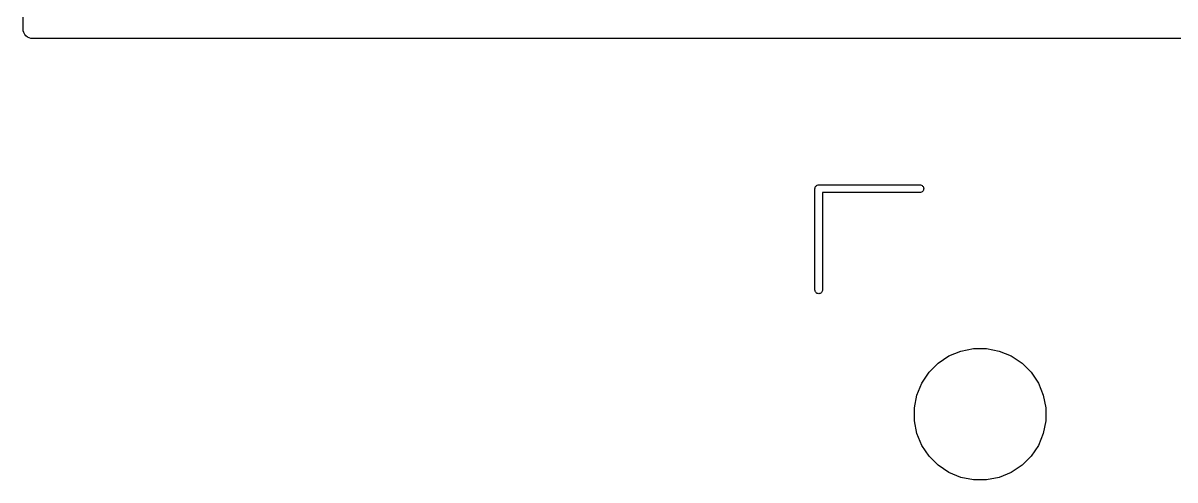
# Model space of a CAD drawing. Extents: x -0.6 to 16.4, y -5.6 to -1.9.
# Drawn here: x -0.208 to 0.689, y -4.514 to -4.158 of the extents above; entities that cross this region are included whole.
import ezdxf

# ---------------------------------------------------------------- set-up
doc = ezdxf.new("R2010")
doc.units = 0
doc.header["$MEASUREMENT"] = 0
doc.layers.add('BLACK', color=7, linetype='CONTINUOUS')

msp = doc.modelspace()

# ---------------------------------------------------------------- linework, layer by layer
at = {"layer": 'BLACK', "linetype": 'CONTINUOUS'}
for p, q in [((-0.2075, -4.16213), (-0.2075, -3.46287)), ((-0.207536, -4.1625), (-0.2075, -4.16213)), ((-0.207391, -4.16397), (-0.207536, -4.1625)), ((-0.206963, -4.16538), (-0.207391, -4.16397)), ((-0.206266, -4.16669), (-0.206963, -4.16538)), ((-0.205329, -4.16783), (-0.206266, -4.16669)), ((-0.204187, -4.16877), (-0.205329, -4.16783)), ((-0.202884, -4.16946), (-0.204187, -4.16877)), ((-0.20147, -4.16989), (-0.202884, -4.16946)), ((-0.200368, -4.17), (-0.20147, -4.16989)), ((-0.2, -4.17004), (-0.200368, -4.17)), ((-0.199632, -4.17), (-0.2, -4.17004)), ((-0.100368, -4.17), (-0.199632, -4.17)), ((-0.1, -4.17004), (-0.100368, -4.17)), ((-0.099632, -4.17), (-0.1, -4.17004)), ((-0.000368, -4.17), (-0.099632, -4.17)), ((0, -4.17004), (-0.000368, -4.17)), ((0.000368, -4.17), (0, -4.17004)), ((1.09963, -4.17), (0.000368, -4.17)), ((0.408942, -4.28691), (0.408999, -4.28633)), ((0.408999, -4.28633), (0.409168, -4.28577)), ((0.409168, -4.28577), (0.409442, -4.28526)), ((0.409442, -4.28526), (0.409811, -4.28481)), ((0.409811, -4.28481), (0.410261, -4.28444)), ((0.410261, -4.28444), (0.410774, -4.28417)), ((0.410774, -4.28417), (0.411331, -4.284)), ((0.411331, -4.284), (0.411765, -4.28396)), ((0.411765, -4.28396), (0.411909, -4.28394)), ((0.411909, -4.28394), (0.412054, -4.28396)), ((0.412054, -4.28396), (0.490794, -4.28396)), ((0.490794, -4.28396), (0.491228, -4.284)), ((0.491228, -4.284), (0.491785, -4.28417)), ((0.491785, -4.28417), (0.492298, -4.28444)), ((0.492298, -4.28444), (0.492748, -4.28481)), ((0.492748, -4.28481), (0.493117, -4.28526)), ((0.493117, -4.28526), (0.493391, -4.28577)), ((0.493391, -4.28577), (0.49356, -4.28633)), ((0.49356, -4.28633), (0.493617, -4.28691)), ((0.408957, -4.28705), (0.408942, -4.28691)), ((0.408957, -4.36579), (0.408957, -4.28705)), ((0.490794, -4.28986), (0.414862, -4.28986)), ((0.414862, -4.28986), (0.414862, -4.36579)), ((0.491228, -4.28982), (0.490794, -4.28986)), ((0.491785, -4.28965), (0.491228, -4.28982)), ((0.492298, -4.28938), (0.491785, -4.28965)), ((0.492748, -4.28901), (0.492298, -4.28938)), ((0.493117, -4.28856), (0.492748, -4.28901)), ((0.493391, -4.28804), (0.493117, -4.28856)), ((0.49356, -4.28749), (0.493391, -4.28804)), ((0.493617, -4.28691), (0.49356, -4.28749)), ((0.408999, -4.36623), (0.408957, -4.36579)), ((0.409168, -4.36679), (0.408999, -4.36623)), ((0.409443, -4.3673), (0.409168, -4.36679)), ((0.414651, -4.36679), (0.414376, -4.3673)), ((0.414819, -4.36623), (0.414651, -4.36679)), ((0.414862, -4.36579), (0.414819, -4.36623)), ((0.409811, -4.36775), (0.409443, -4.3673)), ((0.410261, -4.36812), (0.409811, -4.36775)), ((0.410774, -4.36839), (0.410261, -4.36812)), ((0.411331, -4.36856), (0.410774, -4.36839)), ((0.411909, -4.36862), (0.411331, -4.36856)), ((0.412488, -4.36856), (0.411909, -4.36862)), ((0.413045, -4.36839), (0.412488, -4.36856)), ((0.413558, -4.36812), (0.413045, -4.36839)), ((0.414007, -4.36775), (0.413558, -4.36812)), ((0.414376, -4.3673), (0.414007, -4.36775)), ((0.522571, -4.41329), (0.532459, -4.41132)), ((0.532459, -4.41132), (0.542541, -4.41132)), ((0.542541, -4.41132), (0.552429, -4.41329)), ((0.504874, -4.42275), (0.513257, -4.41714)), ((0.513257, -4.41714), (0.522571, -4.41329)), ((0.552429, -4.41329), (0.561743, -4.41714)), ((0.561743, -4.41714), (0.570126, -4.42275)), ((0.497745, -4.42987), (0.504874, -4.42275)), ((0.570126, -4.42275), (0.577255, -4.42987)), ((0.488286, -4.44757), (0.492144, -4.43826)), ((0.492144, -4.43826), (0.497745, -4.42987)), ((0.577255, -4.42987), (0.582856, -4.43826)), ((0.582856, -4.43826), (0.586714, -4.44757)), ((0.486319, -4.45746), (0.488286, -4.44757)), ((0.586714, -4.44757), (0.588681, -4.45746)), ((0.486319, -4.46754), (0.486319, -4.45746)), ((0.588681, -4.45746), (0.588681, -4.46754)), ((0.488286, -4.47743), (0.486319, -4.46754)), ((0.588681, -4.46754), (0.586714, -4.47743)), ((0.492144, -4.48674), (0.488286, -4.47743)), ((0.586714, -4.47743), (0.582856, -4.48674)), ((0.497745, -4.49513), (0.492144, -4.48674)), ((0.582856, -4.48674), (0.577255, -4.49513)), ((0.504874, -4.50225), (0.497745, -4.49513)), ((0.577255, -4.49513), (0.570126, -4.50225)), ((0.513257, -4.50786), (0.504874, -4.50225)), ((0.522571, -4.51171), (0.513257, -4.50786)), ((0.561743, -4.50786), (0.552429, -4.51171)), ((0.570126, -4.50225), (0.561743, -4.50786)), ((0.532459, -4.51368), (0.522571, -4.51171)), ((0.542541, -4.51368), (0.532459, -4.51368)), ((0.552429, -4.51171), (0.542541, -4.51368))]:
    msp.add_line(p, q, dxfattribs=at)

doc.saveas('drawing.dxf')
